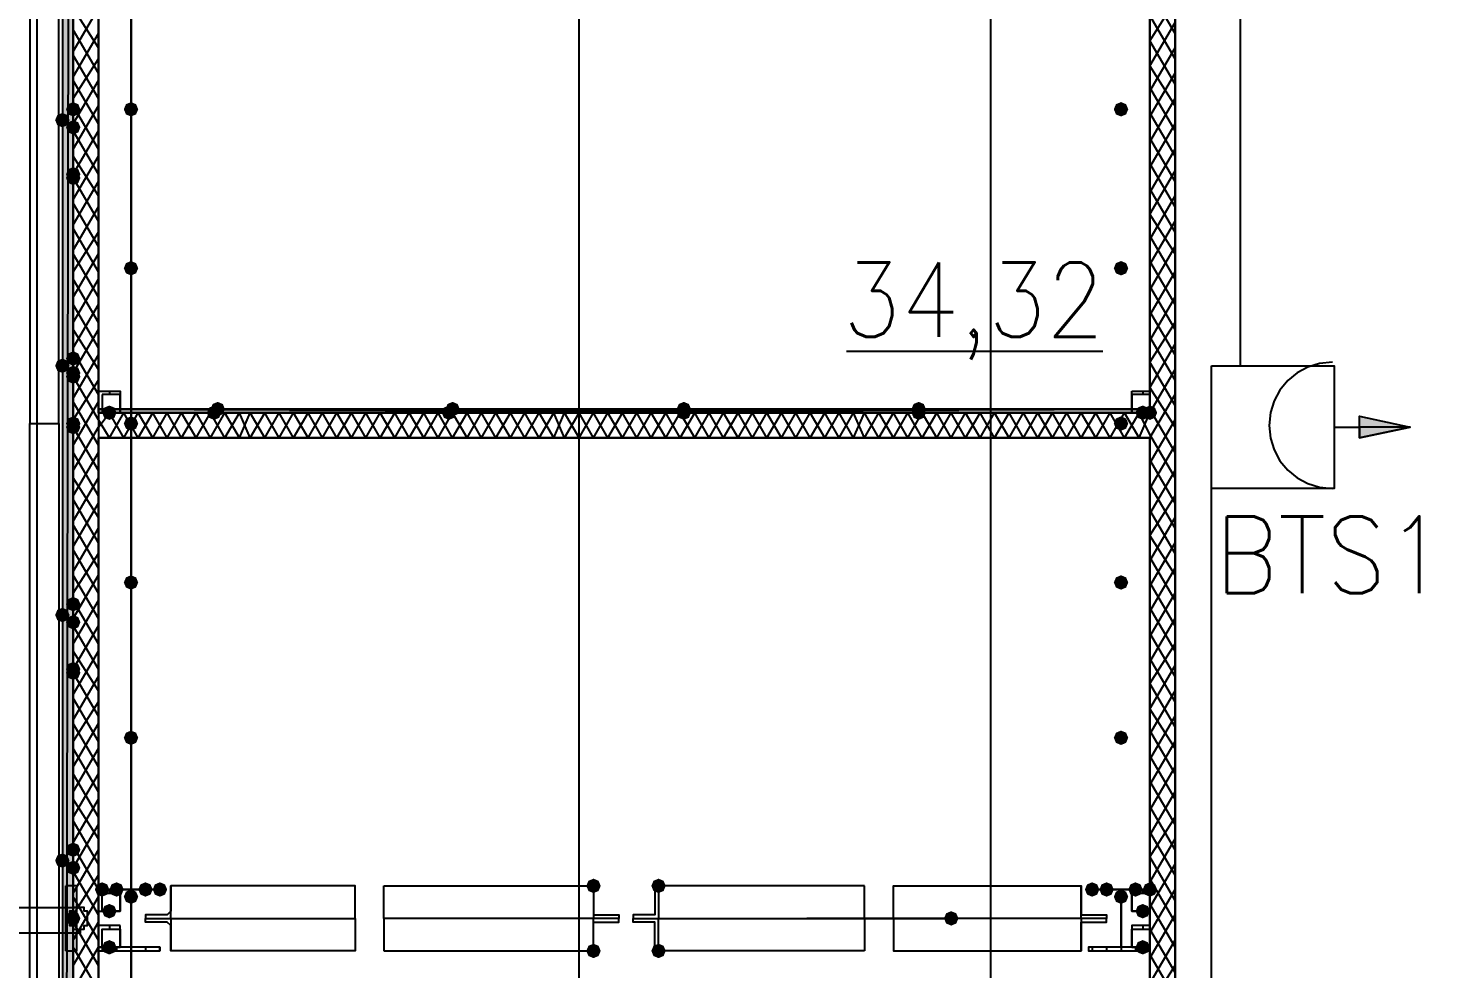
# Model space of a CAD drawing. Header units: millimetres. Extents: x 0 to 420, y 0 to 297.
# Drawn here: x 107.29 to 123.72, y 157.52 to 168.55 of the extents above; entities that cross this region are included whole.
import ezdxf

# ---------------------------------------------------------------- set-up
doc = ezdxf.new("R2010")
doc.units = ezdxf.units.MM
doc.layers.get('0').update_dxf_attribs({"linetype": 'CONTINUOUS'})
doc.styles.get("Standard").update_dxf_attribs({"font": 'STANDARD'})

msp = doc.modelspace()

# ---------------------------------------------------------------- hatches: boundary and pattern name
at = {"true_color": 0x000007}
h = msp.add_hatch(color=0, dxfattribs=at)
h.paths.add_polyline_path([(107.823, 122.766667), (107.696, 122.766667), (107.823, 205.062667)], flags=0)
h.paths.add_polyline_path([(107.696, 122.766667), (107.823, 205.062667), (107.696, 205.062667)], flags=0)
h = msp.add_hatch(color=0, dxfattribs=at)
h.paths.add_polyline_path([(107.823, 169.714333), (107.823, 158.115)], flags=0)
h.paths.add_polyline_path([(107.823, 158.115), (107.823, 169.714333)], flags=0)
at = {"true_color": 0x0000fe}
for points in [[(107.780667, 167.470667), (107.755796, 167.410871), (107.696, 167.386), (107.636204, 167.410871), (107.611333, 167.470667), (107.636204, 167.530462), (107.696, 167.555333), (107.755796, 167.530463)], [(107.907667, 167.597667), (107.882796, 167.537871), (107.823, 167.513), (107.763204, 167.537871), (107.738333, 167.597667), (107.763204, 167.657462), (107.823, 167.682333), (107.882796, 167.657463)], [(107.907667, 167.386), (107.882796, 167.326204), (107.823, 167.301333), (107.763204, 167.326204), (107.738333, 167.386), (107.763204, 167.445796), (107.823, 167.470667), (107.882796, 167.445796)], [(107.907667, 167.386), (107.882796, 167.326204), (107.823, 167.301333), (107.763204, 167.326204), (107.738333, 167.386), (107.763204, 167.445796), (107.823, 167.470667), (107.882796, 167.445796)], [(107.907667, 166.835667), (107.882796, 166.775871), (107.823, 166.751), (107.763204, 166.775871), (107.738333, 166.835667), (107.763204, 166.895462), (107.823, 166.920333), (107.882796, 166.895463)], [(107.907667, 166.793333), (107.882796, 166.733537), (107.823, 166.708667), (107.763204, 166.733537), (107.738333, 166.793333), (107.763204, 166.853129), (107.823, 166.878), (107.882796, 166.853129)], [(107.907667, 164.676667), (107.882796, 164.616871), (107.823, 164.592), (107.763204, 164.616871), (107.738333, 164.676667), (107.763204, 164.736462), (107.823, 164.761333), (107.882796, 164.736463)], [(107.780667, 164.592), (107.755796, 164.532204), (107.696, 164.507333), (107.636204, 164.532204), (107.611333, 164.592), (107.636204, 164.651796), (107.696, 164.676667), (107.755796, 164.651796)], [(107.907667, 164.507333), (107.882796, 164.447537), (107.823, 164.422667), (107.763204, 164.447537), (107.738333, 164.507333), (107.763204, 164.567129), (107.823, 164.592), (107.882796, 164.567129)], [(107.907667, 164.465), (107.882796, 164.405204), (107.823, 164.380333), (107.763204, 164.405204), (107.738333, 164.465), (107.763204, 164.524796), (107.823, 164.549667), (107.882796, 164.524796)], [(109.558667, 164.041667), (109.533796, 163.981871), (109.474, 163.957), (109.414204, 163.981871), (109.389333, 164.041667), (109.414204, 164.101462), (109.474, 164.126333), (109.533796, 164.101463)], [(109.601, 164.084), (109.576129, 164.024204), (109.516333, 163.999333), (109.456537, 164.024204), (109.431667, 164.084), (109.456537, 164.143796), (109.516333, 164.168667), (109.576129, 164.143796)], [(112.310333, 164.041667), (112.285463, 163.981871), (112.225667, 163.957), (112.165871, 163.981871), (112.141, 164.041667), (112.165871, 164.101462), (112.225667, 164.126333), (112.285462, 164.101463)], [(112.352667, 164.084), (112.327796, 164.024204), (112.268, 163.999333), (112.208204, 164.024204), (112.183333, 164.084), (112.208204, 164.143796), (112.268, 164.168667), (112.327796, 164.143796)], [(115.062, 164.084), (115.037129, 164.024204), (114.977333, 163.999333), (114.917538, 164.024204), (114.892667, 164.084), (114.917537, 164.143796), (114.977333, 164.168667), (115.037129, 164.143796)], [(115.062, 164.041667), (115.037129, 163.981871), (114.977333, 163.957), (114.917538, 163.981871), (114.892667, 164.041667), (114.917537, 164.101462), (114.977333, 164.126333), (115.037129, 164.101463)], [(117.813667, 164.084), (117.788796, 164.024204), (117.729, 163.999333), (117.669204, 164.024204), (117.644333, 164.084), (117.669204, 164.143796), (117.729, 164.168667), (117.788796, 164.143796)], [(117.813667, 164.041667), (117.788796, 163.981871), (117.729, 163.957), (117.669204, 163.981871), (117.644333, 164.041667), (117.669204, 164.101462), (117.729, 164.126333), (117.788796, 164.101463)], [(120.523, 164.041667), (120.498129, 163.981871), (120.438333, 163.957), (120.378537, 163.981871), (120.353667, 164.041667), (120.378537, 164.101462), (120.438333, 164.126333), (120.498129, 164.101463)], [(107.907667, 163.914667), (107.882796, 163.854871), (107.823, 163.83), (107.763204, 163.854871), (107.738333, 163.914667), (107.763204, 163.974462), (107.823, 163.999333), (107.882796, 163.974463)], [(107.907667, 163.872333), (107.882796, 163.812537), (107.823, 163.787667), (107.763204, 163.812537), (107.738333, 163.872333), (107.763204, 163.932129), (107.823, 163.957), (107.882796, 163.932129)], [(107.907667, 161.798), (107.882796, 161.738204), (107.823, 161.713333), (107.763204, 161.738204), (107.738333, 161.798), (107.763204, 161.857796), (107.823, 161.882667), (107.882796, 161.857796)], [(107.780667, 161.671), (107.755796, 161.611204), (107.696, 161.586333), (107.636204, 161.611204), (107.611333, 161.671), (107.636204, 161.730796), (107.696, 161.755667), (107.755796, 161.730796)], [(107.907667, 161.586333), (107.882796, 161.526537), (107.823, 161.501667), (107.763204, 161.526537), (107.738333, 161.586333), (107.763204, 161.646129), (107.823, 161.671), (107.882796, 161.646129)], [(107.907667, 161.586333), (107.882796, 161.526537), (107.823, 161.501667), (107.763204, 161.526537), (107.738333, 161.586333), (107.763204, 161.646129), (107.823, 161.671), (107.882796, 161.646129)], [(107.907667, 161.036), (107.882796, 160.976204), (107.823, 160.951333), (107.763204, 160.976204), (107.738333, 161.036), (107.763204, 161.095796), (107.823, 161.120667), (107.882796, 161.095796)], [(107.907667, 160.993667), (107.882796, 160.933871), (107.823, 160.909), (107.763204, 160.933871), (107.738333, 160.993667), (107.763204, 161.053462), (107.823, 161.078333), (107.882796, 161.053463)], [(107.907667, 158.919333), (107.882796, 158.859537), (107.823, 158.834667), (107.763204, 158.859537), (107.738333, 158.919333), (107.763204, 158.979129), (107.823, 159.004), (107.882796, 158.979129)], [(107.780667, 158.792333), (107.755796, 158.732537), (107.696, 158.707667), (107.636204, 158.732537), (107.611333, 158.792333), (107.636204, 158.852129), (107.696, 158.877), (107.755796, 158.852129)], [(107.907667, 158.707667), (107.882796, 158.647871), (107.823, 158.623), (107.763204, 158.647871), (107.738333, 158.707667), (107.763204, 158.767462), (107.823, 158.792333), (107.882796, 158.767463)], [(107.907667, 158.707667), (107.882796, 158.647871), (107.823, 158.623), (107.763204, 158.647871), (107.738333, 158.707667), (107.763204, 158.767462), (107.823, 158.792333), (107.882796, 158.767463)], [(107.907667, 158.115), (107.882796, 158.055204), (107.823, 158.030333), (107.763204, 158.055204), (107.738333, 158.115), (107.763204, 158.174796), (107.823, 158.199667), (107.882796, 158.174796)], [(107.907667, 158.115), (107.882796, 158.055204), (107.823, 158.030333), (107.763204, 158.055204), (107.738333, 158.115), (107.763204, 158.174796), (107.823, 158.199667), (107.882796, 158.174796)]]:
    msp.add_hatch(color=0, dxfattribs=at).paths.add_polyline_path(points, flags=0)
at = {"true_color": 0x000007}
for points in [[(108.585, 167.597667), (108.560129, 167.537871), (108.500333, 167.513), (108.440538, 167.537871), (108.415667, 167.597667), (108.440537, 167.657462), (108.500333, 167.682333), (108.560129, 167.657463)], [(120.184333, 167.597667), (120.159462, 167.537871), (120.099667, 167.513), (120.039871, 167.537871), (120.015, 167.597667), (120.039871, 167.657462), (120.099667, 167.682333), (120.159462, 167.657463)], [(108.585, 165.735), (108.560129, 165.675204), (108.500333, 165.650333), (108.440538, 165.675204), (108.415667, 165.735), (108.440537, 165.794796), (108.500333, 165.819667), (108.560129, 165.794796)], [(120.184333, 165.735), (120.159462, 165.675204), (120.099667, 165.650333), (120.039871, 165.675204), (120.015, 165.735), (120.039871, 165.794796), (120.099667, 165.819667), (120.159462, 165.794796)], [(108.331, 164.041667), (108.306129, 163.981871), (108.246333, 163.957), (108.186537, 163.981871), (108.161667, 164.041667), (108.186537, 164.101462), (108.246333, 164.126333), (108.306129, 164.101463)], [(120.438333, 164.041667), (120.413463, 163.981871), (120.353667, 163.957), (120.293871, 163.981871), (120.269, 164.041667), (120.293871, 164.101462), (120.353667, 164.126333), (120.413462, 164.101463)], [(108.585, 163.914667), (108.560129, 163.854871), (108.500333, 163.83), (108.440538, 163.854871), (108.415667, 163.914667), (108.440537, 163.974462), (108.500333, 163.999333), (108.560129, 163.974463)], [(120.184333, 163.914667), (120.159462, 163.854871), (120.099667, 163.83), (120.039871, 163.854871), (120.015, 163.914667), (120.039871, 163.974462), (120.099667, 163.999333), (120.159462, 163.974463)], [(108.585, 162.052), (108.560129, 161.992204), (108.500333, 161.967333), (108.440538, 161.992204), (108.415667, 162.052), (108.440537, 162.111796), (108.500333, 162.136667), (108.560129, 162.111796)], [(120.184333, 162.052), (120.159462, 161.992204), (120.099667, 161.967333), (120.039871, 161.992204), (120.015, 162.052), (120.039871, 162.111796), (120.099667, 162.136667), (120.159462, 162.111796)], [(108.585, 160.231667), (108.560129, 160.171871), (108.500333, 160.147), (108.440538, 160.171871), (108.415667, 160.231667), (108.440537, 160.291462), (108.500333, 160.316333), (108.560129, 160.291463)], [(120.184333, 160.231667), (120.159462, 160.171871), (120.099667, 160.147), (120.039871, 160.171871), (120.015, 160.231667), (120.039871, 160.291462), (120.099667, 160.316333), (120.159462, 160.291463)], [(108.246333, 158.453667), (108.221463, 158.393871), (108.161667, 158.369), (108.101871, 158.393871), (108.077, 158.453667), (108.101871, 158.513462), (108.161667, 158.538333), (108.221462, 158.513463)], [(108.415667, 158.453667), (108.390796, 158.393871), (108.331, 158.369), (108.271204, 158.393871), (108.246333, 158.453667), (108.271204, 158.513462), (108.331, 158.538333), (108.390796, 158.513463)], [(108.754333, 158.453667), (108.729462, 158.393871), (108.669667, 158.369), (108.609871, 158.393871), (108.585, 158.453667), (108.609871, 158.513462), (108.669667, 158.538333), (108.729462, 158.513463)], [(108.923667, 158.453667), (108.898796, 158.393871), (108.839, 158.369), (108.779204, 158.393871), (108.754333, 158.453667), (108.779204, 158.513462), (108.839, 158.538333), (108.898796, 158.513463)], [(114.003667, 158.496), (113.978796, 158.436204), (113.919, 158.411333), (113.859204, 158.436204), (113.834333, 158.496), (113.859204, 158.555796), (113.919, 158.580667), (113.978796, 158.555796)], [(114.765667, 158.496), (114.740796, 158.436204), (114.681, 158.411333), (114.621204, 158.436204), (114.596333, 158.496), (114.621204, 158.555796), (114.681, 158.580667), (114.740796, 158.555796)], [(119.845667, 158.453667), (119.820796, 158.393871), (119.761, 158.369), (119.701204, 158.393871), (119.676333, 158.453667), (119.701204, 158.513462), (119.761, 158.538333), (119.820796, 158.513463)], [(120.015, 158.453667), (119.990129, 158.393871), (119.930333, 158.369), (119.870538, 158.393871), (119.845667, 158.453667), (119.870537, 158.513462), (119.930333, 158.538333), (119.990129, 158.513463)], [(120.353667, 158.453667), (120.328796, 158.393871), (120.269, 158.369), (120.209204, 158.393871), (120.184333, 158.453667), (120.209204, 158.513462), (120.269, 158.538333), (120.328796, 158.513463)], [(120.523, 158.453667), (120.498129, 158.393871), (120.438333, 158.369), (120.378537, 158.393871), (120.353667, 158.453667), (120.378537, 158.513462), (120.438333, 158.538333), (120.498129, 158.513463)], [(108.585, 158.369), (108.560129, 158.309204), (108.500333, 158.284333), (108.440538, 158.309204), (108.415667, 158.369), (108.440537, 158.428796), (108.500333, 158.453667), (108.560129, 158.428796)], [(120.184333, 158.369), (120.159462, 158.309204), (120.099667, 158.284333), (120.039871, 158.309204), (120.015, 158.369), (120.039871, 158.428796), (120.099667, 158.453667), (120.159462, 158.428796)], [(108.331, 158.199667), (108.306129, 158.139871), (108.246333, 158.115), (108.186537, 158.139871), (108.161667, 158.199667), (108.186537, 158.259462), (108.246333, 158.284333), (108.306129, 158.259463)], [(118.194667, 158.115), (118.169796, 158.055204), (118.11, 158.030333), (118.050204, 158.055204), (118.025333, 158.115), (118.050204, 158.174796), (118.11, 158.199667), (118.169796, 158.174796)], [(120.438333, 158.199667), (120.413463, 158.139871), (120.353667, 158.115), (120.293871, 158.139871), (120.269, 158.199667), (120.293871, 158.259462), (120.353667, 158.284333), (120.413462, 158.259463)], [(108.331, 157.776333), (108.306129, 157.716537), (108.246333, 157.691667), (108.186537, 157.716537), (108.161667, 157.776333), (108.186537, 157.836129), (108.246333, 157.861), (108.306129, 157.836129)], [(120.438333, 157.776333), (120.413463, 157.716537), (120.353667, 157.691667), (120.293871, 157.716537), (120.269, 157.776333), (120.293871, 157.836129), (120.353667, 157.861), (120.413462, 157.836129)], [(114.003667, 157.734), (113.978796, 157.674204), (113.919, 157.649333), (113.859204, 157.674204), (113.834333, 157.734), (113.859204, 157.793796), (113.919, 157.818667), (113.978796, 157.793796)], [(114.765667, 157.734), (114.740796, 157.674204), (114.681, 157.649333), (114.621204, 157.674204), (114.596333, 157.734), (114.621204, 157.793796), (114.681, 157.818667), (114.740796, 157.793796)]]:
    msp.add_hatch(color=0, dxfattribs=at).paths.add_polyline_path(points, flags=0)
h = msp.add_hatch(color=0, dxfattribs=at)
h.paths.add_polyline_path([(120.438333, 164.084), (108.119333, 164.084), (120.438333, 164.041667)], flags=0)
h.paths.add_polyline_path([(108.119333, 164.084), (120.438333, 164.041667), (108.119333, 164.041667)], flags=0)
at = {"true_color": 0x000006}
h = msp.add_hatch(color=0, dxfattribs=at)
h.paths.add_polyline_path([(122.893668, 163.745333), (123.486335, 163.872333), (122.893668, 163.872333)], flags=0)
h.paths.add_polyline_path([(123.486335, 163.872333), (122.893668, 163.872333), (122.893668, 163.999333)], flags=0)
at = {"true_color": 0x000007}
h = msp.add_hatch(color=0, dxfattribs=at)
h.paths.add_polyline_path([(107.823, 158.115), (107.823, 140.716)], flags=0)
h.paths.add_polyline_path([(107.823, 140.716), (107.823, 158.115)], flags=0)

# ---------------------------------------------------------------- linework, layer by layer
at = {"color": 0, "true_color": 0x000007}
for points in [[(107.823, 222.546333), (107.823, 105.579333)], [(107.696, 205.062667), (107.696, 122.766667)], [(107.823, 122.470333), (107.823, 205.062667), (107.696, 205.062667)], [(107.823, 122.470333), (107.823, 205.062667), (107.823, 122.470333), (107.823, 205.062667)], [(107.823, 122.470333), (107.823, 122.766667), (107.823, 205.062667)], [(108.119333, 164.041667), (108.119333, 187.452)], [(120.438333, 176.953333), (120.438333, 164.041667)], [(120.734667, 150.876), (120.734667, 176.953333)], [(107.823, 158.115), (107.823, 169.714333), (107.823, 158.115), (107.823, 169.714333)], [(120.734667, 168.486667), (120.438333, 168.994667)], [(120.438333, 168.402), (120.734667, 168.867667)], [(107.823, 168.275), (108.119333, 168.783)], [(108.119333, 168.317333), (107.823, 168.783)], [(120.734667, 168.190333), (120.438333, 168.698333)], [(108.119333, 168.021), (107.823, 168.529)], [(120.438333, 168.105667), (120.734667, 168.613667)], [(107.823, 167.978667), (108.119333, 168.486667)], [(120.734667, 167.894), (120.438333, 168.402)], [(108.119333, 167.724667), (107.823, 168.232667)], [(120.438333, 167.809333), (120.734667, 168.317333)], [(107.823, 167.724667), (108.119333, 168.190333)], [(120.734667, 167.64), (120.438333, 168.105667)], [(107.823, 167.428333), (108.119333, 167.936333)], [(108.119333, 167.428333), (107.823, 167.936333)], [(120.438333, 167.513), (120.734667, 168.021)], [(120.734667, 167.343667), (120.438333, 167.851667)], [(120.438333, 167.216667), (120.734667, 167.724667)], [(107.823, 167.132), (108.119333, 167.64)], [(108.119333, 167.132), (107.823, 167.64)], [(120.734667, 167.047333), (120.438333, 167.555333)], [(120.438333, 166.920333), (120.734667, 167.428333)], [(107.823, 166.835667), (108.119333, 167.343667)], [(108.119333, 166.835667), (107.823, 167.343667)], [(120.734667, 166.751), (120.438333, 167.259)], [(107.823, 166.539333), (108.119333, 167.047333)], [(108.119333, 166.581667), (107.823, 167.047333)], [(120.438333, 166.624), (120.734667, 167.132)], [(120.734667, 166.454667), (120.438333, 166.962667)], [(108.119333, 166.285333), (107.823, 166.793333)], [(107.823, 166.243), (108.119333, 166.751)], [(120.438333, 166.37), (120.734667, 166.878)], [(120.734667, 166.158333), (120.438333, 166.666333)], [(120.438333, 166.073667), (120.734667, 166.581667)], [(108.119333, 165.989), (107.823, 166.497)], [(107.823, 165.946667), (108.119333, 166.454667)], [(120.734667, 165.904333), (120.438333, 166.37)], [(120.438333, 165.777333), (120.734667, 166.285333)], [(108.119333, 165.692667), (107.823, 166.200667)], [(107.823, 165.692667), (108.119333, 166.158333)], [(120.734667, 165.608), (120.438333, 166.116)], [(107.823, 165.396333), (108.119333, 165.904333)], [(108.119333, 165.396333), (107.823, 165.904333)], [(120.438333, 165.481), (120.734667, 165.989)], [(120.734667, 165.311667), (120.438333, 165.819667)], [(107.823, 165.1), (108.119333, 165.608)], [(108.119333, 165.1), (107.823, 165.608)], [(120.438333, 165.184667), (120.734667, 165.692667)], [(120.734667, 165.015333), (120.438333, 165.523333)], [(107.823, 164.803667), (108.119333, 165.311667)], [(108.119333, 164.803667), (107.823, 165.311667)], [(120.438333, 164.888333), (120.734667, 165.396333)], [(120.734667, 164.719), (120.438333, 165.227)], [(120.438333, 164.634333), (120.734667, 165.1)], [(107.823, 164.507333), (108.119333, 165.015333)], [(108.119333, 164.549667), (107.823, 165.015333)], [(120.734667, 164.422667), (120.438333, 164.930667)], [(108.119333, 164.253333), (107.823, 164.761333)], [(116.882333, 164.761333), (119.888, 164.761333)], [(120.438333, 164.338), (120.734667, 164.846)], [(107.823, 164.211), (108.119333, 164.719)], [(120.734667, 164.126333), (120.438333, 164.634333)], [(108.119333, 163.957), (107.823, 164.465)], [(107.823, 163.957), (108.119333, 164.422667)], [(120.438333, 164.041667), (120.734667, 164.549667)], [(108.246333, 164.295667), (108.246333, 164.253333)], [(120.353667, 164.295667), (120.353667, 164.253333)], [(120.734667, 163.872333), (120.438333, 164.338)], [(107.823, 163.660667), (108.119333, 164.168667)], [(108.119333, 163.660667), (107.823, 164.168667)], [(120.438333, 163.745333), (120.734667, 164.253333)], [(120.438333, 164.041667), (108.119333, 164.041667), (120.438333, 164.084), (108.119333, 164.084)], [(108.119333, 163.872333), (108.246333, 164.041667)], [(120.438333, 164.041667), (108.119333, 164.041667)], [(108.246333, 163.745333), (108.119333, 163.957)], [(108.246333, 163.745333), (108.415667, 164.041667)], [(108.415667, 163.745333), (108.246333, 164.041667)], [(108.415667, 163.745333), (108.585, 164.041667)], [(108.585, 163.745333), (108.415667, 164.041667)], [(108.585, 163.745333), (108.754333, 164.041667)], [(108.754333, 163.745333), (108.585, 164.041667)], [(108.754333, 163.745333), (108.923667, 164.041667)], [(108.923667, 163.745333), (108.754333, 164.041667)], [(108.923667, 163.745333), (109.093, 164.041667)], [(109.093, 163.745333), (108.923667, 164.041667)], [(109.093, 163.745333), (109.262333, 164.041667)], [(109.262333, 163.745333), (109.093, 164.041667)], [(109.262333, 163.745333), (109.431667, 164.041667)], [(109.431667, 163.745333), (109.262333, 164.041667)], [(109.431667, 163.745333), (109.601, 164.041667)], [(109.601, 163.745333), (109.431667, 164.041667)], [(109.601, 163.745333), (109.770333, 164.041667)], [(109.770333, 163.745333), (109.601, 164.041667)], [(109.770333, 163.745333), (109.897333, 164.041667)], [(109.897333, 163.745333), (109.770333, 164.041667)], [(109.897333, 163.745333), (110.066667, 164.041667)], [(110.066667, 163.745333), (109.897333, 164.041667)], [(110.066667, 163.745333), (110.236, 164.041667)], [(110.236, 163.745333), (110.066667, 164.041667)], [(110.236, 163.745333), (110.405333, 164.041667)], [(110.405333, 163.745333), (110.236, 164.041667)], [(110.405333, 163.745333), (110.574667, 164.041667)], [(110.574667, 163.745333), (110.405333, 164.041667)], [(110.574667, 163.745333), (110.744, 164.041667)], [(110.744, 163.745333), (110.574667, 164.041667)], [(110.744, 163.745333), (110.913333, 164.041667)], [(110.913333, 163.745333), (110.744, 164.041667)], [(110.913333, 163.745333), (111.082667, 164.041667)], [(111.082667, 163.745333), (110.913333, 164.041667)], [(111.082667, 163.745333), (111.252, 164.041667)], [(111.252, 163.745333), (111.082667, 164.041667)], [(111.252, 163.745333), (111.421333, 164.041667)], [(111.421333, 163.745333), (111.252, 164.041667)], [(111.421333, 163.745333), (111.590667, 164.041667)], [(111.590667, 163.745333), (111.421333, 164.041667)], [(111.590667, 163.745333), (111.76, 164.041667)], [(111.76, 163.745333), (111.590667, 164.041667)], [(111.76, 163.745333), (111.929333, 164.041667)], [(111.929333, 163.745333), (111.76, 164.041667)], [(111.929333, 163.745333), (112.098667, 164.041667)], [(112.098667, 163.745333), (111.929333, 164.041667)], [(112.098667, 163.745333), (112.268, 164.041667)], [(112.268, 163.745333), (112.098667, 164.041667)], [(112.268, 163.745333), (112.437333, 164.041667)], [(112.437333, 163.745333), (112.268, 164.041667)], [(112.437333, 163.745333), (112.606667, 164.041667)], [(112.606667, 163.745333), (112.437333, 164.041667)], [(112.606667, 163.745333), (112.776, 164.041667)], [(112.776, 163.745333), (112.606667, 164.041667)], [(112.776, 163.745333), (112.945333, 164.041667)], [(112.945333, 163.745333), (112.776, 164.041667)], [(112.945333, 163.745333), (113.114667, 164.041667)], [(113.114667, 163.745333), (112.945333, 164.041667)], [(113.114667, 163.745333), (113.284, 164.041667)], [(113.284, 163.745333), (113.114667, 164.041667)], [(113.284, 163.745333), (113.453333, 164.041667)], [(113.453333, 163.745333), (113.284, 164.041667)], [(113.453333, 163.745333), (113.580333, 164.041667)], [(113.580333, 163.745333), (113.453333, 164.041667)], [(113.580333, 163.745333), (113.749667, 164.041667)], [(113.749667, 163.745333), (113.580333, 164.041667)], [(113.749667, 163.745333), (113.919, 164.041667)], [(113.919, 163.745333), (113.749667, 164.041667)], [(113.919, 163.745333), (114.088333, 164.041667)], [(114.088333, 163.745333), (113.919, 164.041667)], [(114.088333, 163.745333), (114.257667, 164.041667)], [(114.257667, 163.745333), (114.088333, 164.041667)], [(114.257667, 163.745333), (114.427, 164.041667)], [(114.427, 163.745333), (114.257667, 164.041667)], [(114.427, 163.745333), (114.596333, 164.041667)], [(114.596333, 163.745333), (114.427, 164.041667)], [(114.596333, 163.745333), (114.765667, 164.041667)], [(114.765667, 163.745333), (114.596333, 164.041667)], [(114.765667, 163.745333), (114.935, 164.041667)], [(114.935, 163.745333), (114.765667, 164.041667)], [(114.935, 163.745333), (115.104333, 164.041667)], [(115.104333, 163.745333), (114.935, 164.041667)], [(115.104333, 163.745333), (115.273667, 164.041667)], [(115.273667, 163.745333), (115.104333, 164.041667)], [(115.273667, 163.745333), (115.443, 164.041667)], [(115.443, 163.745333), (115.273667, 164.041667)], [(115.443, 163.745333), (115.612333, 164.041667)], [(115.612333, 163.745333), (115.443, 164.041667)], [(115.612333, 163.745333), (115.781667, 164.041667)], [(115.781667, 163.745333), (115.612333, 164.041667)], [(115.781667, 163.745333), (115.951, 164.041667)], [(115.951, 163.745333), (115.781667, 164.041667)], [(115.951, 163.745333), (116.120333, 164.041667)], [(116.120333, 163.745333), (115.951, 164.041667)], [(116.120333, 163.745333), (116.289667, 164.041667)], [(116.289667, 163.745333), (116.120333, 164.041667)], [(116.289667, 163.745333), (116.459, 164.041667)], [(116.459, 163.745333), (116.289667, 164.041667)], [(116.459, 163.745333), (116.628333, 164.041667)], [(116.628333, 163.745333), (116.459, 164.041667)], [(116.628333, 163.745333), (116.797667, 164.041667)], [(116.797667, 163.745333), (116.628333, 164.041667)], [(116.797667, 163.745333), (116.967, 164.041667)], [(116.967, 163.745333), (116.797667, 164.041667)], [(116.967, 163.745333), (117.094, 164.041667)], [(117.094, 163.745333), (116.967, 164.041667)], [(117.094, 163.745333), (117.263333, 164.041667)], [(117.263333, 163.745333), (117.094, 164.041667)], [(117.263333, 163.745333), (117.432667, 164.041667)], [(117.432667, 163.745333), (117.263333, 164.041667)], [(117.432667, 163.745333), (117.602, 164.041667)], [(117.602, 163.745333), (117.432667, 164.041667)], [(117.602, 163.745333), (117.771333, 164.041667)], [(117.771333, 163.745333), (117.602, 164.041667)], [(117.771333, 163.745333), (117.940667, 164.041667)], [(117.940667, 163.745333), (117.771333, 164.041667)], [(117.940667, 163.745333), (118.11, 164.041667)], [(118.11, 163.745333), (117.940667, 164.041667)], [(118.11, 163.745333), (118.279333, 164.041667)], [(118.279333, 163.745333), (118.11, 164.041667)], [(118.279333, 163.745333), (118.448667, 164.041667)], [(118.448667, 163.745333), (118.279333, 164.041667)], [(118.448667, 163.745333), (118.618, 164.041667)], [(118.618, 163.745333), (118.448667, 164.041667)], [(118.618, 163.745333), (118.787333, 164.041667)], [(118.787333, 163.745333), (118.618, 164.041667)], [(118.787333, 163.745333), (118.956667, 164.041667)], [(118.956667, 163.745333), (118.787333, 164.041667)], [(118.956667, 163.745333), (119.126, 164.041667)], [(119.126, 163.745333), (118.956667, 164.041667)], [(119.126, 163.745333), (119.295333, 164.041667)], [(119.295333, 163.745333), (119.126, 164.041667)], [(119.295333, 163.745333), (119.464667, 164.041667)], [(119.464667, 163.745333), (119.295333, 164.041667)], [(119.464667, 163.745333), (119.634, 164.041667)], [(119.634, 163.745333), (119.464667, 164.041667)], [(119.634, 163.745333), (119.803333, 164.041667)], [(119.803333, 163.745333), (119.634, 164.041667)], [(119.803333, 163.745333), (119.972667, 164.041667)], [(119.972667, 163.745333), (119.803333, 164.041667)], [(119.972667, 163.745333), (120.142, 164.041667)], [(120.142, 163.745333), (119.972667, 164.041667)], [(120.142, 163.745333), (120.311333, 164.041667)], [(120.311333, 163.745333), (120.142, 164.041667)], [(120.311333, 163.745333), (120.438333, 164.041667)], [(120.438333, 163.787667), (120.311333, 164.041667)], [(120.734667, 163.576), (120.438333, 164.084)], [(120.438333, 163.449), (120.734667, 163.957)], [(107.823, 163.364333), (108.119333, 163.872333)], [(108.119333, 163.364333), (107.823, 163.872333)], [(120.734667, 163.279667), (120.438333, 163.787667)], [(108.119333, 163.745333), (120.438333, 163.745333)], [(108.119333, 140.377333), (108.119333, 163.745333)], [(120.438333, 163.745333), (120.438333, 150.876)], [(120.438333, 163.152667), (120.734667, 163.660667)], [(107.823, 163.068), (108.119333, 163.576)], [(108.119333, 163.068), (107.823, 163.576)], [(120.734667, 162.983333), (120.438333, 163.491333)], [(107.823, 162.771667), (108.119333, 163.279667)], [(108.119333, 162.814), (107.823, 163.279667)], [(120.438333, 162.856333), (120.734667, 163.364333)], [(120.734667, 162.687), (120.438333, 163.195)], [(108.119333, 162.517667), (107.823, 163.025667)], [(107.823, 162.475333), (108.119333, 162.983333)], [(120.438333, 162.602333), (120.734667, 163.068)], [(120.734667, 162.390667), (120.438333, 162.898667)], [(120.438333, 162.306), (120.734667, 162.814)], [(108.119333, 162.221333), (107.823, 162.729333)], [(107.823, 162.179), (108.119333, 162.687)], [(120.734667, 162.136667), (120.438333, 162.602333)], [(120.438333, 162.009667), (120.734667, 162.517667)], [(108.119333, 161.925), (107.823, 162.433)], [(107.823, 161.925), (108.119333, 162.390667)], [(120.734667, 161.840333), (120.438333, 162.348333)], [(107.823, 161.628667), (108.119333, 162.136667)], [(108.119333, 161.628667), (107.823, 162.136667)], [(120.438333, 161.713333), (120.734667, 162.221333)], [(120.734667, 161.544), (120.438333, 162.052)], [(107.823, 161.332333), (108.119333, 161.840333)], [(108.119333, 161.332333), (107.823, 161.840333)], [(120.438333, 161.417), (120.734667, 161.925)], [(120.734667, 161.247667), (120.438333, 161.755667)], [(120.438333, 161.120667), (120.734667, 161.628667)], [(107.823, 161.036), (108.119333, 161.544)], [(108.119333, 161.036), (107.823, 161.544)], [(120.734667, 160.951333), (120.438333, 161.459333)], [(120.438333, 160.866667), (120.734667, 161.332333)], [(107.823, 160.739667), (108.119333, 161.247667)], [(108.119333, 160.782), (107.823, 161.247667)], [(120.734667, 160.655), (120.438333, 161.163)], [(108.119333, 160.485667), (107.823, 160.993667)], [(120.438333, 160.570333), (120.734667, 161.078333)], [(107.823, 160.443333), (108.119333, 160.951333)], [(120.734667, 160.358667), (120.438333, 160.866667)], [(108.119333, 160.189333), (107.823, 160.697333)], [(107.823, 160.189333), (108.119333, 160.655)], [(120.438333, 160.274), (120.734667, 160.782)], [(120.734667, 160.104667), (120.438333, 160.570333)], [(120.438333, 159.977667), (120.734667, 160.485667)], [(107.823, 159.893), (108.119333, 160.401)], [(108.119333, 159.893), (107.823, 160.401)], [(120.734667, 159.808333), (120.438333, 160.316333)], [(120.438333, 159.681333), (120.734667, 160.189333)], [(107.823, 159.596667), (108.119333, 160.104667)], [(108.119333, 159.596667), (107.823, 160.104667)], [(120.734667, 159.512), (120.438333, 160.02)], [(120.438333, 159.385), (120.734667, 159.893)], [(107.823, 159.300333), (108.119333, 159.808333)], [(108.119333, 159.300333), (107.823, 159.808333)], [(120.734667, 159.215667), (120.438333, 159.723667)], [(107.823, 159.004), (108.119333, 159.512)], [(108.119333, 159.046333), (107.823, 159.512)], [(120.438333, 159.088667), (120.734667, 159.596667)], [(120.734667, 158.919333), (120.438333, 159.427333)], [(108.119333, 158.75), (107.823, 159.258)], [(107.823, 158.707667), (108.119333, 159.215667)], [(120.438333, 158.834667), (120.734667, 159.300333)], [(120.734667, 158.623), (120.438333, 159.131)], [(120.438333, 158.538333), (120.734667, 159.046333)], [(108.119333, 158.453667), (107.823, 158.961667)], [(107.823, 158.411333), (108.119333, 158.919333)], [(120.734667, 158.326667), (120.438333, 158.834667)], [(120.438333, 158.242), (120.734667, 158.75)], [(108.119333, 158.157333), (107.823, 158.665333)], [(107.823, 158.157333), (108.119333, 158.623)], [(120.734667, 158.072667), (120.438333, 158.580667)], [(107.738333, 157.734), (107.738333, 157.776333), (107.738333, 157.818667), (107.738333, 157.861), (107.738333, 157.903333), (107.738333, 157.988), (107.738333, 158.030333), (107.738333, 158.115), (107.738333, 158.157333), (107.738333, 158.242), (107.738333, 158.284333), (107.738333, 158.369), (107.738333, 158.411333), (107.738333, 158.453667), (107.738333, 158.496)], [(107.738333, 157.734), (107.865333, 157.734), (107.865333, 157.776333), (107.865333, 157.818667), (107.865333, 157.861), (107.865333, 157.903333), (107.865333, 157.988), (107.865333, 158.030333), (107.865333, 158.115), (107.865333, 158.157333), (107.865333, 158.242), (107.865333, 158.284333), (107.865333, 158.369), (107.865333, 158.411333), (107.865333, 158.453667), (107.865333, 158.496), (107.738333, 158.496)], [(107.823, 157.861), (108.119333, 158.369)], [(108.119333, 157.861), (107.823, 158.369)], [(108.246333, 158.453667), (108.246333, 158.411333)], [(108.500333, 158.453667), (108.500333, 157.734)], [(108.966, 158.115), (108.966, 158.496), (108.966, 158.453667), (108.966, 158.199667), (108.923667, 158.157333), (108.669667, 158.157333), (108.669667, 158.115), (108.966, 158.115), (111.125, 158.115), (111.125, 158.496), (108.966, 158.496)], [(113.919, 158.496), (113.919, 158.453667), (113.919, 158.199667), (113.919, 158.157333), (113.961333, 158.157333), (114.173, 158.157333), (114.215333, 158.157333), (114.215333, 158.115)], [(114.681, 158.496), (114.638667, 158.453667), (114.638667, 158.199667), (114.638667, 158.157333), (114.384667, 158.157333), (114.384667, 158.115)], [(119.634, 158.115), (119.634, 158.496), (119.634, 158.453667), (119.634, 158.199667), (119.634, 158.157333), (119.676333, 158.157333), (119.930333, 158.157333), (119.930333, 158.115), (119.634, 158.115), (117.432667, 158.115), (117.432667, 158.496), (119.634, 158.496)], [(120.099667, 158.453667), (120.099667, 157.734)], [(120.353667, 158.453667), (120.353667, 158.411333)], [(120.438333, 157.945667), (120.734667, 158.453667)], [(102.573667, 158.242), (107.907667, 158.242)], [(120.734667, 157.776333), (120.438333, 158.284333)], [(107.823, 158.115), (107.823, 140.716), (107.823, 158.115), (107.823, 140.716)], [(107.823, 157.564667), (108.119333, 158.072667)], [(108.119333, 157.564667), (107.823, 158.072667)], [(108.246333, 158.030333), (108.246333, 157.988)], [(108.966, 158.115), (108.966, 157.734), (108.966, 158.030333), (108.923667, 158.072667), (108.669667, 158.072667), (108.669667, 158.115), (108.966, 158.115), (111.125, 158.115), (111.125, 157.734), (108.966, 157.734)], [(114.215333, 158.115), (113.919, 158.115)], [(114.215333, 158.115), (113.919, 158.115)], [(113.919, 157.734), (113.919, 158.030333), (113.919, 158.072667), (113.961333, 158.072667), (114.173, 158.072667), (114.215333, 158.072667), (114.215333, 158.115)], [(114.384667, 158.115), (114.681, 158.115)], [(114.384667, 158.115), (114.681, 158.115)], [(114.681, 157.734), (114.638667, 157.734), (114.638667, 158.030333), (114.638667, 158.072667), (114.384667, 158.072667), (114.384667, 158.115)], [(119.634, 158.115), (119.634, 157.734), (119.634, 158.030333), (119.634, 158.072667), (119.676333, 158.072667), (119.930333, 158.072667), (119.930333, 158.115), (119.634, 158.115), (117.432667, 158.115), (117.432667, 157.734), (119.634, 157.734)], [(120.353667, 158.030333), (120.353667, 157.988)], [(120.438333, 157.649333), (120.734667, 158.157333)], [(102.573667, 157.945667), (107.907667, 157.945667)], [(120.734667, 157.48), (120.438333, 157.988)], [(120.438333, 157.353), (120.734667, 157.861)], [(107.823, 157.268333), (108.119333, 157.776333)], [(108.119333, 157.268333), (107.823, 157.776333)], [(108.161667, 157.776333), (108.161667, 157.734)], [(108.331, 157.776333), (108.331, 157.734)], [(108.669667, 157.776333), (108.669667, 157.734)], [(108.839, 157.776333), (108.839, 157.734)], [(119.761, 157.776333), (119.761, 157.734)], [(119.930333, 157.776333), (119.930333, 157.734)], [(120.269, 157.776333), (120.269, 157.734)], [(120.438333, 157.776333), (120.438333, 157.734)], [(120.734667, 157.183667), (120.438333, 157.691667)], [(120.438333, 157.099), (120.734667, 157.564667)]]:
    msp.add_lwpolyline(points, dxfattribs=at)
for points in [[(392.938, 222.25), (258.868333, 222.25), (258.868333, 191.219667), (242.189, 191.219667), (242.189, 222.25), (108.119333, 222.25), (108.119333, 105.579333), (242.189, 105.579333), (242.189, 136.609667), (258.868333, 136.609667), (258.868333, 105.579333), (392.938, 105.579333)], [(242.189, 221.869), (242.189, 191.219667), (258.868333, 191.219667), (258.868333, 221.869), (392.557, 221.869), (392.557, 105.918), (258.868333, 105.918), (258.868333, 136.609667), (242.189, 136.609667), (242.189, 105.918), (108.500333, 105.918), (108.500333, 221.869)], [(99.864333, 205.062667), (99.314, 205.062667), (99.314, 122.766667), (99.864333, 122.766667), (106.807, 122.766667), (107.399667, 122.766667), (107.399667, 205.062667), (106.807, 205.062667)], [(107.653667, 163.914667), (107.653667, 205.062667), (107.315, 205.062667), (107.315, 163.914667)], [(107.823, 122.766667), (107.696, 122.766667), (107.823, 205.062667)], [(107.696, 122.766667), (107.823, 205.062667), (107.696, 205.062667)], [(107.823, 158.115), (107.823, 169.714333), (107.823, 187.071), (107.823, 169.714333)], [(107.823, 169.714333), (107.823, 158.115)], [(107.823, 158.115), (107.823, 169.714333)], [(107.823, 158.115), (107.823, 169.714333)], [(108.119333, 164.295667), (108.373333, 164.295667), (108.373333, 164.041667), (108.119333, 164.041667)], [(120.226667, 164.295667), (120.438333, 164.295667), (120.438333, 164.041667), (120.226667, 164.041667)], [(108.161667, 164.253333), (108.161667, 164.041667), (108.373333, 164.041667), (108.373333, 164.253333)], [(120.226667, 164.253333), (120.226667, 164.041667), (120.438333, 164.041667), (120.438333, 164.253333)], [(120.438333, 164.084), (108.119333, 164.084), (120.438333, 164.041667)], [(108.119333, 164.084), (120.438333, 164.041667), (108.119333, 164.041667)], [(108.119333, 164.041667), (108.119333, 164.084), (120.438333, 164.084), (120.438333, 164.041667), (108.119333, 164.041667), (120.438333, 164.041667), (120.438333, 164.084), (108.119333, 164.084)], [(107.653667, 163.914667), (107.653667, 122.766667), (107.315, 122.766667), (107.315, 163.914667)], [(108.373333, 158.453667), (108.119333, 158.453667), (108.119333, 158.199667), (108.373333, 158.199667)], [(108.839, 158.453667), (108.119333, 158.453667), (108.500333, 158.453667), (108.500333, 157.776333), (108.119333, 157.776333), (108.119333, 157.734), (108.839, 157.734), (108.839, 157.776333), (108.500333, 157.776333), (108.500333, 158.453667)], [(108.373333, 158.411333), (108.373333, 158.199667), (108.161667, 158.199667), (108.161667, 158.411333)], [(111.463667, 158.496), (113.919, 158.496), (113.919, 158.115), (111.463667, 158.115)], [(117.094, 158.496), (114.681, 158.496), (114.681, 158.115), (117.094, 158.115)], [(120.438333, 158.453667), (119.718667, 158.453667), (120.099667, 158.453667), (120.099667, 157.776333), (119.718667, 157.776333), (119.718667, 157.734), (120.438333, 157.734), (120.438333, 157.776333), (120.099667, 157.776333), (120.099667, 158.453667)], [(120.438333, 158.453667), (120.226667, 158.453667), (120.226667, 158.199667), (120.438333, 158.199667)], [(120.438333, 158.411333), (120.438333, 158.199667), (120.226667, 158.199667), (120.226667, 158.411333)], [(107.992333, 158.072667), (107.992333, 158.115), (107.992333, 158.157333), (107.992333, 158.199667), (107.95, 158.199667), (107.95, 158.242), (107.907667, 158.242), (107.865333, 158.242), (107.823, 158.242), (107.823, 158.199667), (107.780667, 158.199667), (107.780667, 158.157333), (107.780667, 158.115), (107.780667, 158.072667), (107.780667, 158.030333), (107.823, 158.030333), (107.823, 157.988), (107.865333, 157.988), (107.907667, 157.945667), (107.907667, 157.988), (107.95, 157.988), (107.95, 158.030333), (107.992333, 158.030333)], [(107.823, 158.115), (107.823, 140.716)], [(107.823, 140.716), (107.823, 158.115)], [(107.823, 158.115), (107.823, 140.716)], [(107.823, 158.115), (107.823, 140.716)], [(108.373333, 158.030333), (108.119333, 158.030333), (108.119333, 157.776333), (108.373333, 157.776333)], [(111.463667, 157.734), (113.919, 157.734), (113.919, 158.115), (111.463667, 158.115)], [(117.094, 157.734), (114.681, 157.734), (114.681, 158.115), (117.094, 158.115)], [(116.416667, 158.115), (118.11, 158.115)], [(120.438333, 158.030333), (120.226667, 158.030333), (120.226667, 157.776333), (120.438333, 157.776333)], [(108.373333, 157.988), (108.373333, 157.776333), (108.161667, 157.776333), (108.161667, 157.988)], [(120.438333, 157.988), (120.438333, 157.776333), (120.226667, 157.776333), (120.226667, 157.988)]]:
    msp.add_lwpolyline(points, close=True, dxfattribs=at)
at = {"color": 0, "true_color": 0x0000fe}
msp.add_lwpolyline([(242.189, 221.869), (108.500333, 221.869), (108.500333, 105.918), (242.189, 105.918), (242.189, 136.609667), (258.868333, 136.609667), (258.868333, 105.918), (392.557, 105.918), (392.557, 221.869), (258.868333, 221.869), (258.868333, 191.219667), (242.189, 191.219667)], close=True, dxfattribs=at)
at = {"color": 0, "true_color": 0x000006}
for points in [[(114.342335, 107.526666), (368.215334, 107.526666), (379.899333, 107.526666), (379.899333, 221.022332), (115.908668, 221.022332), (115.908668, 218.778666), (121.496668, 218.778666), (121.496668, 164.591999)], [(122.576168, 164.634333), (122.426864, 164.619282), (122.287802, 164.576114), (122.161961, 164.50781), (122.052319, 164.417348), (121.961857, 164.307707), (121.893553, 164.181865), (121.850386, 164.042803), (121.835335, 163.893499), (121.850386, 163.744195), (121.893553, 163.605133), (121.961857, 163.479292), (122.052319, 163.369651), (122.161961, 163.279189), (122.287802, 163.210884), (122.426864, 163.167717), (122.576168, 163.152666)], [(122.597335, 163.872333), (122.893668, 163.872333), (122.893668, 163.999333), (123.486335, 163.872333), (122.893668, 163.745333), (122.893668, 163.872333)], [(112.860668, 107.526666), (109.135335, 107.526666), (109.135335, 141.477999), (119.676335, 141.477999), (119.676335, 151.341666), (119.676335, 151.722666), (121.158001, 151.722666), (121.158001, 163.152666)]]:
    msp.add_lwpolyline(points, dxfattribs=at)
at = {"color": 0, "true_color": 0x000001}
for points in [[(145.965334, 122.809), (143.213668, 122.809), (143.213668, 138.429999), (125.603001, 138.429999), (125.603001, 124.375333), (123.232335, 124.375333), (118.575668, 124.375333), (118.575668, 203.411666), (122.004668, 203.411666), (122.004668, 189.187666), (125.560668, 189.187666), (142.409334, 189.187666), (143.129001, 189.187666), (143.129001, 204.131333), (145.965334, 204.131333), (145.965334, 189.229999), (160.274001, 189.229999), (160.274001, 204.131333), (162.898668, 204.131333), (162.898668, 189.229999), (177.715334, 189.229999)], [(285.115001, 137.879666), (271.907001, 137.879666), (271.187334, 137.879666), (271.187334, 123.274666), (267.716001, 123.274666), (267.716001, 134.069666), (250.317001, 134.069666), (250.317001, 149.224999), (113.749668, 149.224999), (113.749668, 178.180999), (127.762001, 178.265666), (233.934001, 178.265666), (233.934001, 195.410666), (250.317001, 195.410666), (250.317001, 163.914666), (262.085667, 163.914666), (262.085667, 178.265666), (385.953, 178.265666)]]:
    msp.add_lwpolyline(points, dxfattribs=at)
at = {"color": 0, "true_color": 0x000098}
for points in [[(108.119333, 187.452), (108.119333, 164.041667), (120.438333, 164.041667), (120.438333, 187.452)], [(108.119333, 140.377333), (120.438333, 140.377333), (120.438333, 163.745333), (108.119333, 163.745333)]]:
    msp.add_lwpolyline(points, close=True, dxfattribs=at)
at = {"color": 0, "true_color": 0x000008}
msp.add_lwpolyline([(120.734667, 187.452), (120.734667, 140.377333), (242.189, 140.377333), (242.189, 187.452)], close=True, dxfattribs=at)
at = {"color": 0, "true_color": 0x000006}
for points in [[(121.158001, 164.591999), (122.597335, 164.591999), (122.597335, 163.152666), (121.158001, 163.152666)], [(123.486335, 163.872333), (122.893668, 163.872333), (122.893668, 163.999333)], [(122.893668, 163.745333), (123.486335, 163.872333), (122.893668, 163.872333)]]:
    msp.add_lwpolyline(points, close=True, dxfattribs=at)

# ---------------------------------------------------------------- texts
at = {"color": 0, "true_color": 0x000007, "attachment_point": 1}
for s, insert, char_height, width in [('34,32', (116.84, 165.802697), 0.872032, 2.85832715), ('BTS1.1.60', (121.200337, 162.82657), 0.90157, 5.10889626)]:
    msp.add_mtext(s, dxfattribs=dict(at, insert=insert, char_height=char_height, width=width))

doc.saveas('drawing.dxf')
